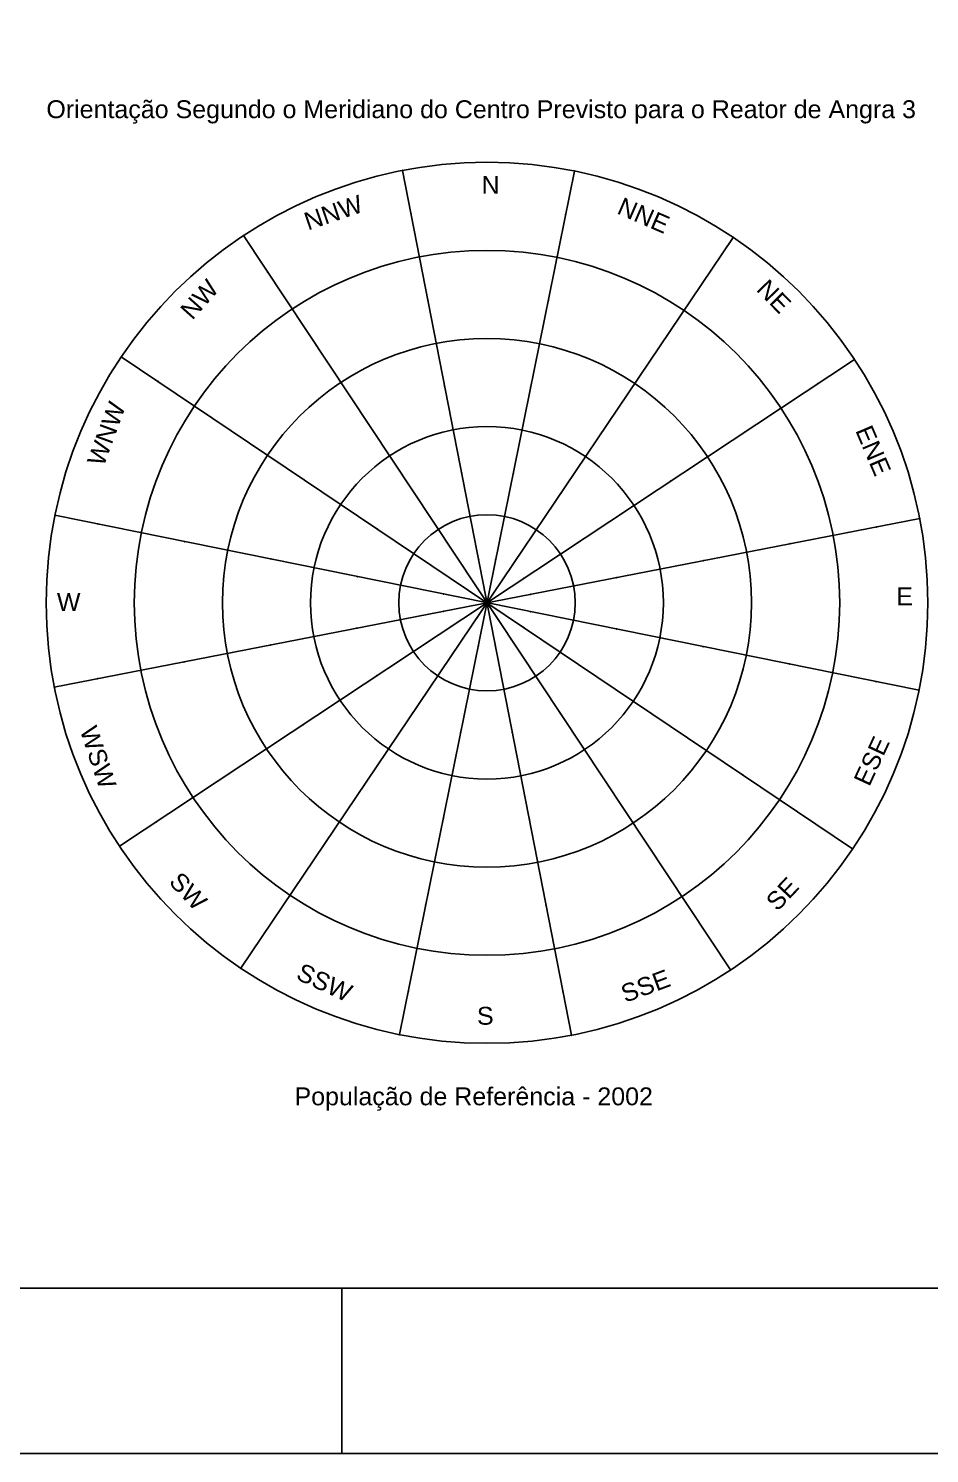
# Model space of a CAD drawing. Header units: millimetres. Extents: x 548366 to 1117317, y 7446967 to 14899125.
# Drawn here: x 555313 to 557356, y 7446967 to 7450200 of the extents above; entities that cross this region are included whole.
import ezdxf
from ezdxf.enums import TextEntityAlignment as Align

# ---------------------------------------------------------------- set-up
doc = ezdxf.new("R2010")
doc.units = ezdxf.units.MM
doc.header["$MEASUREMENT"] = 0
doc.linetypes.add('ACAD_ISO11W100', pattern=[33, 12, -3, 12, -3, 0, -3])
doc.layers.add('CARIMBO', color=7, linetype='Continuous')
doc.layers.add('RADIAIS', color=222, linetype='Continuous')
doc.styles.add('ARIAL', font='ARIAL.TTF')

msp = doc.modelspace()

# ---------------------------------------------------------------- linework, layer by layer
at = {"layer": 'CARIMBO', "color": 20}
msp.add_lwpolyline([(548365.7, 7461404.7), (548365.7, 7446966.9), (560359.3, 7446966.9)], dxfattribs=at)
at = {"layer": 'CARIMBO', "color": 6}
msp.add_lwpolyline([(548990.7, 7461029.7), (548990.7, 7447341.9), (559734.3, 7447341.9), (559734.3, 7461029.7)], close=True, dxfattribs=at)
at = {"layer": 'CARIMBO', "color": 20, "ltscale": 0.5}
msp.add_lwpolyline([(556024, 7447341.9), (556024, 7446966.9)], dxfattribs=at)
at = {"layer": 'RADIAIS', "linetype": 'Continuous', "ltscale": 2.5}
for points in [[(556551.5, 7449876.9), (556154.4, 7447917.5)], [(556161.5, 7449878.3), (556544.4, 7447916.1)], [(556911.4, 7449726.3), (555794.6, 7448068)], [(555800.6, 7449730.4), (556905.3, 7448064)], [(557186.2, 7449449.5), (555519.8, 7448344.8)], [(555523.8, 7449455.6), (557182.1, 7448338.8)], [(557334.1, 7449088.7), (555371.9, 7448705.7)], [(557332.7, 7448698.6), (555373.3, 7449095.8)]]:
    msp.add_lwpolyline(points, dxfattribs=at)
for radius in [999.6, 799.7, 599.8, 399.9, 199.9]:
    msp.add_circle((556353, 7448897.2), radius, dxfattribs=at)
at = {"layer": 'RADIAIS', "linetype": 'ACAD_ISO11W100', "ltscale": 2.5}
for p in [(556161.5, 7449878.3), (556551.5, 7449876.9), (556180.7, 7449780.2), (556531.7, 7449778.9), (555800.6, 7449730.4), (556911.4, 7449726.3), (556199.8, 7449682.1), (556511.8, 7449681), (555855.9, 7449647), (556855.5, 7449643.4), (555911.1, 7449563.7), (556218.9, 7449584), (556492, 7449583), (556799.7, 7449560.5), (555966.3, 7449480.4), (556238.1, 7449485.9), (556472.1, 7449485), (556743.8, 7449477.6), (555523.8, 7449455.6), (557186.2, 7449449.5), (555606.7, 7449399.7), (556021.6, 7449397.1), (556257.2, 7449387.8), (556452.3, 7449387), (556688, 7449394.7), (557102.8, 7449394.3), (555689.7, 7449343.9), (557019.5, 7449339.1), (556076.8, 7449313.8), (556632.2, 7449311.8), (555772.6, 7449288), (556276.4, 7449289.6), (556432.4, 7449289.1), (556936.2, 7449283.8), (555855.5, 7449232.2), (556132, 7449230.5), (556576.3, 7449228.8), (556852.9, 7449228.6), (555938.4, 7449176.4), (556295.5, 7449191.5), (556412.5, 7449191.1), (556769.6, 7449173.4), (556187.3, 7449147.1), (556021.3, 7449120.5), (555373.3, 7449095.8), (555471.2, 7449075.9), (556314.7, 7449093.4), (556392.7, 7449093.1), (557334.1, 7449088.7), (555569.2, 7449056), (556104.2, 7449064.7), (556242.5, 7449063.8), (556464.7, 7449063), (557137.9, 7449050.4), (557236, 7449069.5), (555667.2, 7449036.2), (555765.1, 7449016.3), (556941.7, 7449012.1), (557039.8, 7449031.2), (555863.1, 7448996.5), (556187.1, 7449008.9), (556297.7, 7448980.5), (556333.8, 7448995.3), (556372.8, 7448995.2), (556408.8, 7448980.1), (556519.6, 7449007.7), (556843.5, 7448992.9), (555961.1, 7448976.6), (556059.1, 7448956.8), (556270.1, 7448953), (556436.3, 7448952.4), (556647.3, 7448954.6), (556745.4, 7448973.8), (556157, 7448936.9), (556255, 7448917), (556451.1, 7448916.3), (556549.2, 7448935.5), (556156.8, 7448858.9), (556254.9, 7448878), (556451, 7448877.3), (556548.9, 7448857.5), (555960.5, 7448820.6), (556058.6, 7448839.7), (556269.7, 7448842), (556435.9, 7448841.4), (556646.9, 7448837.6), (556744.9, 7448817.8), (555862.4, 7448801.5), (556186.3, 7448786.7), (556297.1, 7448814.3), (556333.1, 7448799.2), (556372.1, 7448799.1), (556408.2, 7448813.9), (556518.8, 7448785.5), (556842.8, 7448797.9), (555666.2, 7448763.2), (555764.3, 7448782.3), (556940.8, 7448778), (557038.8, 7448758.2), (555470, 7448724.9), (555568.1, 7448744), (556103, 7448731.5), (556241.3, 7448731.4), (556463.4, 7448730.6), (556601.7, 7448729.7), (557136.8, 7448738.3), (555371.9, 7448705.7), (556313.3, 7448701.2), (556391.3, 7448701), (557234.7, 7448718.5), (557332.7, 7448698.6), (556019.7, 7448676.2), (556684.6, 7448673.8), (556185.5, 7448648.4), (556518.7, 7448647.2), (555936.4, 7448621), (556293.4, 7448603.3), (556410.4, 7448602.8), (556767.6, 7448618), (555853.1, 7448565.8), (556129.6, 7448565.5), (556573.9, 7448563.9), (556850.5, 7448562.2), (555769.8, 7448510.5), (556273.6, 7448505.3), (556429.6, 7448504.7), (556933.4, 7448506.3), (556073.8, 7448482.6), (556629.2, 7448480.6), (555686.4, 7448455.3), (557016.3, 7448450.5), (555603.1, 7448400.1), (556018, 7448399.7), (556253.7, 7448407.3), (556448.7, 7448406.6), (556684.4, 7448397.3), (557099.2, 7448394.6), (555519.8, 7448344.8), (557182.1, 7448338.8), (555962.1, 7448316.8), (556233.8, 7448309.4), (556467.9, 7448308.5), (556739.6, 7448314), (555906.3, 7448233.9), (556214, 7448211.4), (556487, 7448210.4), (556794.9, 7448230.6), (555850.4, 7448151), (556850.1, 7448147.3), (556194.1, 7448113.4), (556506.2, 7448112.3), (555794.6, 7448068), (556905.3, 7448064), (556174.3, 7448015.4), (556525.3, 7448014.2), (556154.4, 7447917.5), (556544.4, 7447916.1)]:
    msp.add_point(p, dxfattribs=at)
at = {"layer": 'RADIAIS', "color": 1, "linetype": 'Continuous', "ltscale": 2.5}
for p in [(556520.5, 7449145.9), (556686.2, 7449118.1), (556602.9, 7449062.9)]:
    msp.add_point(p, dxfattribs=at)

# ---------------------------------------------------------------- texts
at = {"layer": 'CARIMBO', "color": 7, "style": 'ARIAL'}
for s, height, p in [('Orientação Segundo o Meridiano do Centro Previsto para o Reator de Angra 3', 40.565, (556339.8, 7449996.9)), ('N', 40.6, (556361.1, 7449825.2)), ('W', 40.6, (555404.5, 7448878.8)), ('E', 40.6, (557300.1, 7448891.4)), ('População de Referência - 2002', 40.565, (556322.9, 7447757))]:
    msp.add_text(s, height=height, dxfattribs=at).set_placement(p, align=Align.CENTER)
for s, height, rotation, p in [('NNW', 40.56, 18.8012, (556011.1, 7449763.6)), ('NNE', 40.56, 336.5301, (556700.1, 7449757.6)), ('NW', 40.56, 48.2248, (555716, 7449572.3)), ('NE', 40.56, 314.4055, (556989.3, 7449578.6)), ('WNW', 40.56, 69.8783, (555509, 7449273.8)), ('ENE', 40.56, 293.1175, (557210.4, 7449234.8)), ('WSW', 40.56, 288.4479, (555452, 7448540.2)), ('ESE', 40.56, 65.1697, (557243.6, 7448529.9)), ('SW', 40.56, 313.2484, (555660.9, 7448229)), ('SE', 40.56, 46.7071, (557037.3, 7448222.8)), ('SSW', 40.56, 335.3181, (555976.1, 7448017.4)), ('SSE', 40.56, 20.2793, (556719.4, 7448008.8)), ('S', 40.6, 1.051, (556349.5, 7447939.8))]:
    msp.add_text(s, height=height, rotation=rotation, dxfattribs=at).set_placement(p, align=Align.CENTER)

doc.saveas('drawing.dxf')
